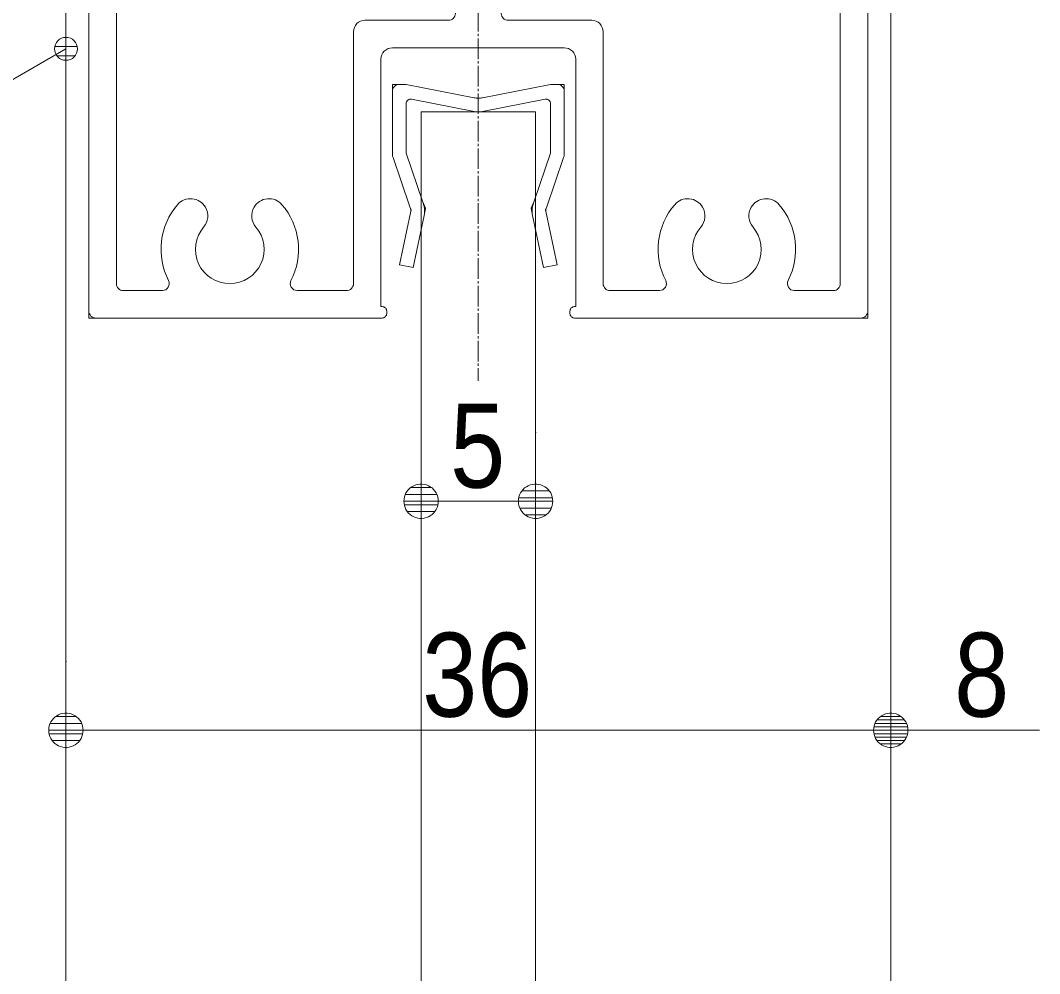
# Model space of a CAD drawing. Units: millimetres, scale not verified. Extents: x -6062 to 6062, y -3045 to 3045.
# Drawn here: x 1011.8 to 1456.7, y 0 to 416.2 of the extents above; entities that cross this region are included whole.
import ezdxf
from ezdxf.enums import TextEntityAlignment as Align

# ---------------------------------------------------------------- set-up
doc = ezdxf.new("R2010")
doc.units = ezdxf.units.MM
doc.header["$LTSCALE"] = 20
doc.linetypes.add('CHAIN2', pattern=[12, 9, -1, 1, -1])
for name, color, linetype, lineweight in [('0-0_2寸法-1', 7, 'Continuous', 9), ('0-1_0', 7, 'Continuous', 9), ('0-3_2寸法-3', 7, 'Continuous', 9), ('0-4_3一般', 7, 'Continuous', 9)]:
    doc.layers.add(name, color=color, linetype=linetype, lineweight=lineweight)
doc.styles.add('ＭＳ Ｐゴシック', font='')
doc.styles.get('ＭＳ Ｐゴシック').set_extended_font_data('MS PGothic')

# ---------------------------------------------------------------- blocks, each defined once
blk = doc.blocks.new('_Dot')
at = {"layer": '0-1_0'}
for p, q in [((7.99, 6), (-7.99, 6)), ((-10, 0), (-20, 0)), ((9.78, 2), (-9.78, 2)), ((9.16, -3.98), (-9.16, -3.98)), ((6, -7.98), (-6, -7.98))]:
    blk.add_line(p, q, dxfattribs=at)
for points in [[(10, 0), (9.92, 1.25), (9.69, 2.49), (9.3, 3.68), (8.76, 4.82), (8.09, 5.88), (7.29, 6.85), (6.37, 7.71), (5.36, 8.44), (4.26, 9.05), (3.09, 9.51), (1.87, 9.82), (0.63, 9.98), (-0.63, 9.98), (-1.87, 9.82), (-3.09, 9.51), (-4.26, 9.05), (-5.36, 8.44), (-6.37, 7.71), (-7.29, 6.85), (-8.09, 5.88), (-8.76, 4.82), (-9.3, 3.68), (-9.69, 2.49), (-9.92, 1.25), (-10, 0), (0, 0)], [(-10, 0), (-9.92, -1.25), (-9.69, -2.49), (-9.3, -3.68), (-8.76, -4.82), (-8.09, -5.88), (-7.29, -6.85), (-6.37, -7.71), (-5.36, -8.44), (-4.26, -9.05), (-3.09, -9.51), (-1.87, -9.82), (-0.63, -9.98), (0.63, -9.98), (1.87, -9.82), (3.09, -9.51), (4.26, -9.05), (5.36, -8.44), (6.37, -7.71), (7.29, -6.85), (8.09, -5.88), (8.76, -4.82), (9.3, -3.68), (9.69, -2.49), (9.92, -1.25), (10, 0), (0, 0)]]:
    blk.add_lwpolyline(points, close=True, dxfattribs=at)
blk = doc.blocks.new('グループ-28')
at = {"layer": '0-4_3一般'}
for p, q in [((56684, 12724.9), (56724, 12724.9)), ((63244, 12724.9), (63284, 12724.9)), ((56584, 12624.9), (56584, 5784.9)), ((63144, 12624.9), (63144, 12224.9)), ((63384, 5784.9), (63384, 12624.9)), ((60964, 12224.9), (63144, 12224.9)), ((59164, 11944.9), (59164, 12064.9)), ((59164, 12064.9), (59164, 11944.9)), ((60804, 12064.9), (60804, 11944.9)), ((57226.1, 11884.9), (57224, 11884.9)), ((59104, 11884.9), (58544, 11884.9)), ((61424, 11884.9), (60864, 11884.9)), ((62744, 11884.9), (62741.9, 11884.9)), ((58484, 9984.9), (58484, 11824.9)), ((61484, 11824.9), (61484, 9984.9)), ((56824, 6024.9), (56824, 11484.9)), ((63144, 11484.9), (63144, 6024.9)), ((57704.2, 11115.1), (57704.4, 11115.1)), ((62263.8, 11115.1), (62264, 11115.1)), ((58204, 10953.3), (58204, 9704.9)), ((61764, 10953.3), (61764, 9704.9)), ((58544, 9924.9), (59104, 9924.9)), ((60924, 9924.9), (61424, 9924.9)), ((59164, 9864.9), (59164, 9184.9)), ((60804, 9804.9), (60804, 9184.9)), ((58824, 9644.9), (58264, 9644.9)), ((61704, 9644.9), (61144, 9644.9)), ((58884, 8904.9), (58884, 9584.9)), ((61084, 8904.9), (61084, 9584.9)), ((60704, 9084.9), (59264, 9084.9)), ((58984, 8804.9), (59724, 8804.9)), ((59784, 8744.9), (59784, 8384.9)), ((60184, 8744.9), (60184, 8384.9)), ((60244, 8804.9), (60984, 8804.9)), ((58994, 8324.9), (59724, 8324.9)), ((60244, 8324.9), (60974, 8324.9)), ((58894, 6024.9), (58894, 8224.9)), ((61074, 6024.9), (61074, 8224.9)), ((59234, 8084.9), (60734, 8084.9)), ((59134, 5824.9), (59134, 7984.9)), ((60834, 7984.9), (60834, 5824.9)), ((56824, 5964.9), (56824.2, 5964.9)), ((56884, 5964.9), (57226.1, 5964.9)), ((58834, 5964.9), (58401.9, 5964.9)), ((61074, 5964.9), (61074.2, 5964.9)), ((61566.1, 5964.9), (61134, 5964.9)), ((62741.9, 5964.9), (63084, 5964.9)), ((56584, 5784.9), (56584, 5724.9)), ((59134, 5824.9), (59144, 5824.9)), ((59184, 5784.9), (59184, 5764.9)), ((60784, 5784.9), (60784, 5764.9)), ((60834, 5824.9), (60824, 5824.9)), ((63384, 5784.9), (63384, 5724.9)), ((56644, 5724.9), (56584, 5724.9)), ((59144, 5724.9), (56644, 5724.9)), ((60784, 5724.9), (60784.2, 5724.9)), ((60824, 5724.9), (63324, 5724.9)), ((63324, 5724.9), (63384, 5724.9))]:
    blk.add_line(p, q, dxfattribs=at)
blk.add_lwpolyline([(56824, 12624.9), (56824, 12224.9), (59004, 12224.9)], dxfattribs=at)
for centre, radius, start, end in [((56684, 12624.9), 100, 90, 135), ((56724, 12624.9), 100, 45, 90), ((63244, 12624.9), 100, 90, 135), ((63284, 12624.9), 100, 45, 90), ((56684, 12624.9), 100, 135, 180), ((56724, 12624.9), 100, 0, 45), ((63244, 12624.9), 100, 135, 180), ((63284, 12624.9), 100, 0, 45), ((59004, 12064.9), 160, 45, 90), ((60964, 12064.9), 160, 90, 135), ((59004, 12064.9), 160, 0, 45), ((60964, 12064.9), 160, 135, 180), ((59104, 11944.9), 60, 315, 0), ((60864, 11944.9), 60, 180, 225), ((57224, 11484.9), 400, 90, 135), ((57226.1, 11824.9), 60, 31.48215, 90), ((57226.1, 11824.9), 60, 332.96431, 31.48215), ((58544, 11824.9), 60, 135, 180), ((58544, 11824.9), 60, 90, 135), ((59104, 11944.9), 60, 270, 315), ((60864, 11944.9), 60, 225, 270), ((61424, 11824.9), 60, 45, 90), ((61424, 11824.9), 60, 0, 45), ((62741.9, 11824.9), 60, 148.51785, 207.03569), ((62741.9, 11824.9), 60, 90, 148.51785), ((62744, 11484.9), 400, 45, 90), ((57224, 11484.9), 400, 135, 180), ((57814, 11524.9), 600, 152.96431, 164.24654), ((57814, 11524.9), 300, 110.26439, 175.52878), ((57814, 11524.9), 300, 45, 110.26439), ((62154, 11524.9), 300, 69.73561, 135), ((62154, 11524.9), 300, 4.47122, 69.73561), ((62154, 11524.9), 600, 15.75346, 27.03569), ((62744, 11484.9), 400, 0, 45), ((57814, 11524.9), 600, 164.24654, 175.52878), ((57814, 11524.9), 300, 339.73561, 45), ((62154, 11524.9), 300, 135, 200.26439), ((62154, 11524.9), 600, 4.47122, 15.75346), ((57365.4, 11560), 150, 175.52878, 265.52878), ((62602.6, 11560), 150, 274.47122, 4.47122), ((57365.4, 11560), 150, 265.52878, 355.52878), ((62602.6, 11560), 150, 184.47122, 274.47122), ((57814, 11524.9), 300, 274.47122, 339.73561), ((62154, 11524.9), 300, 200.26439, 265.52878), ((57849.1, 11076.3), 150, 94.47122, 129.73561), ((62118.9, 11076.3), 150, 50.26439, 85.52878), ((57849.1, 11076.3), 150, 129.73561, 165), ((62118.9, 11076.3), 150, 15, 50.26439), ((57849.1, 11076.3), 150, 165, 219.73561), ((62118.9, 11076.3), 150, 320.26439, 15), ((57849.1, 11076.3), 150, 219.73561, 274.47122), ((57814, 11524.9), 600, 274.47122, 287.23561), ((57814, 11524.9), 600, 287.23561, 300), ((58144, 10953.3), 60, 60, 120), ((58144, 10953.3), 60, 0, 60), ((61824, 10953.3), 60, 120, 180), ((61824, 10953.3), 60, 60, 120), ((62154, 11524.9), 600, 240, 252.76439), ((62154, 11524.9), 600, 252.76439, 265.52878), ((62118.9, 11076.3), 150, 265.52878, 320.26439), ((58544, 9984.9), 60, 180, 225), ((61424, 9984.9), 60, 315, 0), ((58544, 9984.9), 60, 225, 270), ((59104, 9864.9), 60, 45, 90), ((59104, 9864.9), 60, 0, 45), ((60924, 9804.9), 120, 135, 180), ((60924, 9804.9), 120, 90, 135), ((61424, 9984.9), 60, 270, 315), ((58264, 9704.9), 60, 180, 225), ((58264, 9704.9), 60, 180, 225), ((61704, 9704.9), 60, 315, 0), ((61704, 9704.9), 60, 315, 0), ((58264, 9704.9), 60, 225, 270), ((58264, 9704.9), 60, 225, 270), ((58824, 9584.9), 60, 45, 90), ((58824, 9584.9), 60, 0, 45), ((61144, 9584.9), 60, 135, 180), ((61144, 9584.9), 60, 90, 135), ((61704, 9704.9), 60, 270, 315), ((61704, 9704.9), 60, 270, 315), ((59264, 9184.9), 100, 180, 225), ((60704, 9184.9), 100, 315, 0), ((59264, 9184.9), 100, 225, 270), ((60704, 9184.9), 100, 270, 315), ((58984, 8904.9), 100, 180, 225), ((60984, 8904.9), 100, 315, 0), ((58984, 8904.9), 100, 225, 270), ((60984, 8904.9), 100, 270, 315), ((59724, 8744.9), 60, 45, 90), ((59724, 8744.9), 60, 0, 45), ((60244, 8744.9), 60, 135, 180), ((60244, 8744.9), 60, 90, 135), ((59724, 8384.9), 60, 315, 0), ((60244, 8384.9), 60, 180, 225), ((58994, 8224.9), 100, 135, 180), ((58994, 8224.9), 100, 90, 135), ((59724, 8384.9), 60, 270, 315), ((60244, 8384.9), 60, 225, 270), ((60974, 8224.9), 100, 45, 90), ((60974, 8224.9), 100, 0, 45), ((59234, 7984.9), 100, 135, 180), ((59234, 7984.9), 100, 90, 135), ((60734, 7984.9), 100, 45, 90), ((60734, 7984.9), 100, 0, 45), ((57472, 6617.3), 150, 84.73561, 139.47122), ((57472, 6617.3), 150, 30, 84.73561), ((58156, 6617.3), 150, 95.26439, 150), ((58156, 6617.3), 150, 40.52878, 95.26439), ((61812, 6617.3), 150, 84.73561, 139.47122), ((61812, 6617.3), 150, 30, 84.73561), ((62496, 6617.3), 150, 95.26439, 150), ((62496, 6617.3), 150, 40.52878, 95.26439), ((57814, 6324.9), 600, 139.47122, 173.25346), ((57472, 6617.3), 150, 354.73561, 30), ((58156, 6617.3), 150, 150, 185.26439), ((57814, 6324.9), 600, 6.74654, 40.52878), ((62154, 6324.9), 600, 139.47122, 173.25346), ((61812, 6617.3), 150, 354.73561, 30), ((62496, 6617.3), 150, 150, 185.26439), ((62154, 6324.9), 600, 6.74654, 40.52878), ((57472, 6617.3), 150, 319.47122, 354.73561), ((58156, 6617.3), 150, 185.26439, 220.52878), ((61812, 6617.3), 150, 319.47122, 354.73561), ((62496, 6617.3), 150, 185.26439, 220.52878), ((57814, 6324.9), 300, 139.47122, 204.73561), ((57814, 6324.9), 300, 335.26439, 40.52878), ((62154, 6324.9), 300, 139.47122, 204.73561), ((62154, 6324.9), 300, 335.26439, 40.52878), ((57814, 6324.9), 600, 173.25346, 207.0357), ((57814, 6324.9), 600, 332.9643, 6.74654), ((62154, 6324.9), 600, 173.25346, 207.03569), ((62154, 6324.9), 600, 332.96431, 6.74654), ((57814, 6324.9), 300, 204.73561, 270), ((57814, 6324.9), 300, 270, 335.26439), ((62154, 6324.9), 300, 204.73561, 270), ((62154, 6324.9), 300, 270, 335.26439), ((57226.1, 6024.9), 60, 328.51785, 27.0357), ((58401.9, 6024.9), 60, 152.9643, 211.48215), ((61566.1, 6024.9), 60, 328.51785, 27.03569), ((62741.9, 6024.9), 60, 152.96431, 211.48215), ((56884, 6024.9), 60, 180, 225), ((56884, 6024.9), 60, 225, 270), ((57226.1, 6024.9), 60, 270, 328.51785), ((58401.9, 6024.9), 60, 211.48215, 270), ((58834, 6024.9), 60, 270, 315), ((58834, 6024.9), 60, 315, 0), ((61134, 6024.9), 60, 180, 225), ((61134, 6024.9), 60, 225, 270), ((61566.1, 6024.9), 60, 270, 328.51785), ((62741.9, 6024.9), 60, 211.48215, 270), ((63084, 6024.9), 60, 270, 315), ((63084, 6024.9), 60, 315, 0), ((56644, 5784.9), 60, 180, 225), ((59144, 5784.9), 40, 45, 90), ((59144, 5784.9), 40, 0, 45), ((60824, 5784.9), 40, 135, 180), ((60824, 5784.9), 40, 90, 135), ((63324, 5784.9), 60, 315, 0), ((56644, 5784.9), 60, 225, 270), ((59144, 5764.9), 40, 270, 315), ((59144, 5764.9), 40, 315, 0), ((60824, 5764.9), 40, 180, 225), ((60824, 5764.9), 40, 225, 270), ((63324, 5784.9), 60, 270, 315)]:
    blk.add_arc(centre, radius, start, end, dxfattribs=at)
blk = doc.blocks.new('グループ-36')
at = {"layer": '0-4_3一般'}
for p, q in [((59234, 7764.9), (59234, 7704.9)), ((59234, 7764.9), (59294, 7764.9)), ((59294, 7764.9), (59354, 7764.9)), ((59946.6, 7648.4), (59354, 7764.9)), ((60021.4, 7648.4), (60614, 7764.9)), ((60614, 7764.9), (60674, 7764.9)), ((60734, 7764.9), (60674, 7764.9)), ((60734, 7764.9), (60734, 7704.9)), ((59234, 7151.5), (59234, 7704.9)), ((60734, 7704.9), (60734, 7151.5)), ((59354, 7164.9), (59354, 7596.6)), ((59946.6, 7528.4), (59401.5, 7635.9)), ((60021.4, 7528.4), (60566.5, 7635.9)), ((60614, 7164.9), (60614, 7596.6)), ((59386.7, 6694.6), (59239.7, 7125.8)), ((59354, 7164.9), (59495.2, 6745.8)), ((60472.8, 6745.8), (60614, 7164.9)), ((60728.3, 7125.8), (60581.3, 6694.6)), ((59398.2, 6670.2), (59386.7, 6694.6)), ((59524, 6684.9), (59495.2, 6745.8)), ((59524, 6684.9), (59510.1, 6619)), ((60444, 6684.9), (60472.8, 6745.8)), ((60444, 6684.9), (60457.9, 6619)), ((60569.8, 6670.2), (60581.3, 6694.6)), ((59398.2, 6670.2), (59392.7, 6643.9)), ((60569.8, 6670.2), (60575.3, 6643.9))]:
    blk.add_line(p, q, dxfattribs=at)
for points in [[(59510.1, 6619), (59414, 6164.9), (59296.6, 6189.7), (59392.7, 6643.9)], [(60575.3, 6643.9), (60671.4, 6189.7), (60554, 6164.9), (60457.9, 6619)]]:
    blk.add_lwpolyline(points, dxfattribs=at)
for centre, radius, start, end in [((59294, 7704.9), 60, 135, 180), ((59294, 7704.9), 60, 90, 135), ((60674, 7704.9), 60, 45, 90), ((60674, 7704.9), 60, 0, 45), ((59394, 7596.6), 40, 129.6175, 180), ((59394, 7596.6), 40, 79.23499, 129.6175), ((59984, 7844.9), 200, 259.23499, 264.6175), ((59984, 7844.9), 200, 264.6175, 270), ((59984, 7844.9), 200, 270, 275.3825), ((59984, 7844.9), 200, 275.3825, 280.76501), ((60574, 7596.6), 40, 50.3825, 100.76501), ((60574, 7596.6), 40, 0, 50.3825), ((59984, 7724.9), 200, 259.23499, 264.6175), ((59984, 7724.9), 200, 264.6175, 270), ((59984, 7724.9), 200, 270, 275.3825), ((59984, 7724.9), 200, 275.3825, 280.76501), ((59294, 7151.5), 60, 180, 192.63886), ((59294, 7151.5), 60, 192.63886, 205.27772), ((60674, 7151.5), 60, 334.72228, 347.36114), ((60674, 7151.5), 60, 347.36114, 0), ((59314.4, 6660.4), 80, 6.66677, 25.27772), ((59314.4, 6660.4), 200, 6.66677, 25.27772), ((59314.4, 6660.4), 200, 348.05582, 6.66677), ((60653.6, 6660.4), 200, 173.33323, 191.94418), ((60653.6, 6660.4), 200, 154.72228, 173.33323), ((60653.6, 6660.4), 80, 154.72228, 173.33323), ((59314.4, 6660.4), 80, 348.05582, 6.66677), ((60653.6, 6660.4), 80, 173.33323, 191.94418)]:
    blk.add_arc(centre, radius, start, end, dxfattribs=at)
blk = doc.blocks.new('グループ-37')
at = {"layer": '0-4_3一般'}
for p, q in [((59484, 7524.9), (59484, -30280)), ((60484, 7524.9), (59484, 7524.9)), ((60484, -30280), (60484, 7524.9))]:
    blk.add_line(p, q, dxfattribs=at)
blk.add_lwpolyline([(63584, 12724.9), (63584, -35480), (56384, -35480), (56384, 12724.9)], close=True, dxfattribs=at)
blk = doc.blocks.new('グループ-41')
at = {"layer": '0-4_3一般', "linetype": 'CHAIN2'}
blk.add_line((59984, 21846.8), (59984, 5175.3), dxfattribs=at)
blk = doc.blocks.new('グループ-43')
at = {"layer": '0-4_3一般'}
for name in ['グループ-41', 'グループ-37', 'グループ-28', 'グループ-36']:
    blk.add_blockref(name, (0, 0), dxfattribs=at)
blk = doc.blocks.new('グループ-45')
at = {"layer": '0-4_3一般'}
blk.add_blockref('グループ-43', (0, 0), dxfattribs=at)

msp = doc.modelspace()

# ---------------------------------------------------------------- linework, layer by layer
at = {"layer": '0-0_2寸法-1'}
for p, q in [((1186.7, 236.25), (1186.9, 236.25)), ((1236.7, 236.25), (1236.9, 236.25)), ((1221.69, 206.25), (1201.71, 206.25)), ((1031.7, 136.25), (1031.9, 136.25)), ((1391.7, 136.25), (1391.9, 136.25)), ((1391.7, 136.25), (1391.9, 136.25)), ((1376.69, 106.25), (1046.71, 106.25)), ((1406.71, 106.25), (1456.69, 106.25))]:
    msp.add_line(p, q, dxfattribs=at)
at = {"layer": '0-3_2寸法-3'}
for p, q in [((1031.89, 408.78), (1031.51, 408.78)), ((1031.89, 408.78), (1031.51, 408.78)), ((1036.6, 404.78), (1026.8, 404.78)), ((1035.7, 400.78), (1027.7, 400.78))]:
    msp.add_line(p, q, dxfattribs=at)
msp.add_lwpolyline([(1031.7, 403.79), (981.7, 374.92), (754.82, 374.92)], dxfattribs=at)
msp.add_circle((1031.7, 403.79), 5.01, dxfattribs=at)
msp.add_circle((1031.7, 403.79), 5.01, dxfattribs=at)

# ---------------------------------------------------------------- block references
at = {"layer": '0-0_2寸法-1', "xscale": 0.7503418, "yscale": 0.7503418, "rotation": 180}
for p in [(1186.7, 206.25), (1031.7, 106.25), (1391.7, 106.25)]:
    msp.add_blockref('_Dot', p, dxfattribs=at)
at = {"layer": '0-0_2寸法-1', "xscale": 0.7503418, "yscale": 0.7503418}
for p in [(1236.7, 206.25), (1391.7, 106.25)]:
    msp.add_blockref('_Dot', p, dxfattribs=at)
at = {"layer": '0-4_3一般', "xscale": 0.05, "yscale": 0.05}
msp.add_blockref('グループ-45', (-1787.5, 0), dxfattribs=at)

# ---------------------------------------------------------------- texts
at = {"layer": '0-0_2寸法-1', "style": 'ＭＳ Ｐゴシック', "width": 0.9}
for s, p in [('5', (1199.4, 201.19)), ('36', (1187.21, 101.19)), ('8', (1419.4, 101.19))]:
    msp.add_text(s, height=36.66, dxfattribs=at).set_placement(p, align=Align.BOTTOM_LEFT)

doc.saveas('drawing.dxf')
